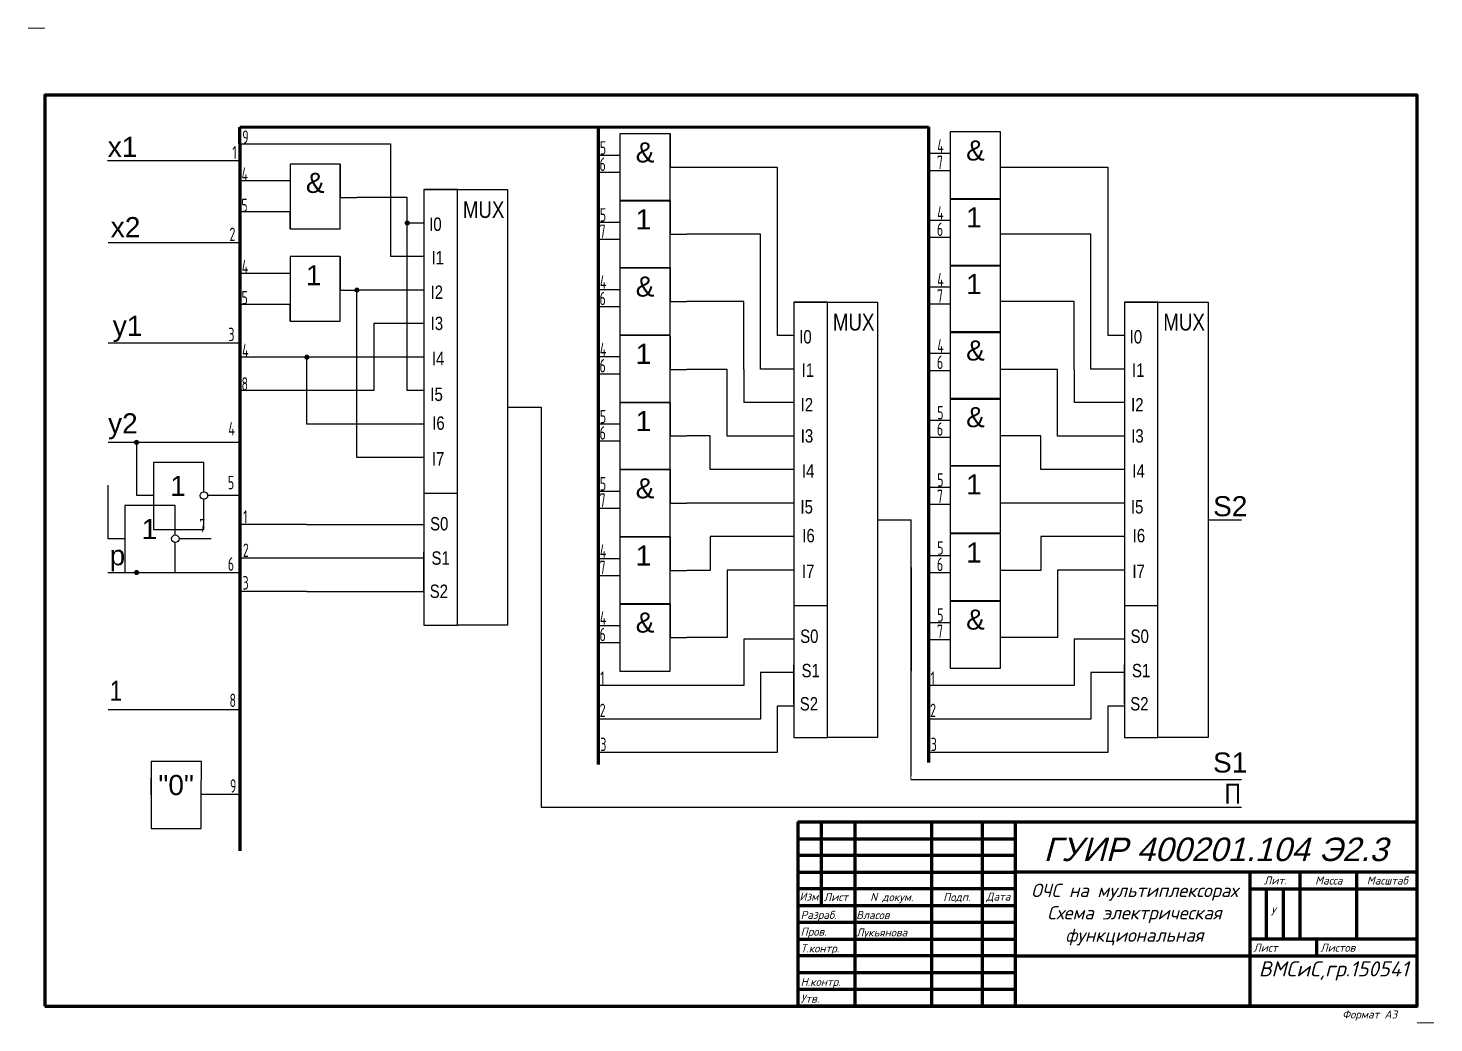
# Model space of a CAD drawing. Header units: millimetres. Extents: x 378 to 3574, y -250 to 1765.
# Drawn here: x 610.7 to 1030.7, y -248.1 to 48.9 of the extents above; entities that cross this region are included whole.
import ezdxf
from ezdxf.enums import TextEntityAlignment as Align

# ---------------------------------------------------------------- set-up
doc = ezdxf.new("R2010")
doc.units = ezdxf.units.MM
doc.styles.get("Standard").update_dxf_attribs({"font": 'Arial.ttf'})
doc.styles.add('ЕСКД', font='eskd15.shx', dxfattribs={"width": 0.8})
doc.styles.add('чер', font='ISOCPEUR.TTF', dxfattribs={"oblique": 15})

msp = doc.modelspace()

# ---------------------------------------------------------------- hatches: boundary and pattern name
at = {"lineweight": 30}
h = msp.add_hatch(color=0, dxfattribs=at)
edge = h.paths.add_edge_path()
edge.add_arc((723.93, -9.31), 0.773, 0, 360)
h = msp.add_hatch(color=0, dxfattribs=at)
edge = h.paths.add_edge_path()
edge.add_arc((708.9, -29.33), 0.773, 0, 360)
h = msp.add_hatch(color=0, dxfattribs=at)
edge = h.paths.add_edge_path()
edge.add_arc((693.95, -49.37), 0.773, 0, 360)
h = msp.add_hatch(color=0, dxfattribs=at)
edge = h.paths.add_edge_path()
edge.add_arc((643.06, -74.81), 0.773, 0, 360)
h = msp.add_hatch(color=0, dxfattribs=at)
edge = h.paths.add_edge_path()
edge.add_arc((643.08, -113.67), 0.773, 0, 360)

# ---------------------------------------------------------------- linework, layer by layer
at = {"color": 0, "linetype": 'ByBlock', "lineweight": 20, "transparency": 33554551}
for p, q in [((615.66, 48.87), (610.66, 48.87)), ((874.43, -174.22), (874.43, -175.42)), ((1025.66, -248.13), (1030.66, -248.13))]:
    msp.add_line(p, q, dxfattribs=at)
at = {"color": 0, "linetype": 'ByBlock', "lineweight": 60}
for p, q in [((673.92, 19.33), (879.67, 19.38)), ((673.92, 14.33), (673.92, 19.33)), ((780.94, 19.36), (780.94, -115.05)), ((879.67, 19.38), (879.67, -114.47)), ((673.92, 14.33), (673.93, -154.57)), ((780.94, -114.21), (780.94, -143.4)), ((879.67, -113.63), (879.67, -142.82)), ((780.94, -143.4), (780.94, -170.98)), ((879.67, -142.82), (879.67, -170.4)), ((673.93, -154.57), (673.93, -175)), ((673.93, -175), (673.94, -196.78))]:
    msp.add_line(p, q, dxfattribs=at)
at = {"color": 0, "linetype": 'ByBlock', "lineweight": -2}
for p, q in [((802.45, 17.35), (802.45, 7.35)), ((879.67, 19.38), (879.67, -112.21)), ((673.92, 9.33), (673.92, 14.33)), ((673.92, 14.33), (718.92, 14.33)), ((718.92, 14.33), (718.92, -19.34)), ((634.38, 9.33), (673.74, 9.33)), ((673.74, 9.33), (673.92, 9.33)), ((688.92, 8.26), (688.92, 3.26)), ((703.92, 8.26), (703.92, -1.74)), ((802.45, 7.35), (834.48, 7.35)), ((834.48, 7.35), (834.48, -32.94)), ((901.17, 7.35), (933.21, 7.35)), ((933.21, 7.35), (933.21, -32.94)), ((688.92, 3.26), (673.92, 3.26)), ((728.92, 0.66), (728.92, -129.34)), ((738.92, 0.66), (728.92, 0.66)), ((728.92, 0.66), (753.92, 0.66)), ((728.92, 0.66), (728.92, -9.34)), ((728.92, 0.66), (728.92, -9.34)), ((738.92, -129.34), (738.92, 0.66)), ((753.92, 0.66), (753.92, -129.34)), ((703.92, -1.74), (708.92, -1.74)), ((723.92, -1.74), (708.92, -1.74)), ((723.92, -9.34), (723.92, -1.74)), ((802.45, -2.63), (802.45, -12.63)), ((673.92, -10.12), (673.92, -5.12)), ((688.92, -6.01), (673.92, -6.01)), ((688.92, -11.01), (688.92, -6.01)), ((673.92, -15.12), (673.92, -10.12)), ((728.92, -9.34), (723.92, -9.34)), ((723.92, -59.34), (723.92, -9.34)), ((728.92, -9.34), (728.92, -14.34)), ((780.94, -9.06), (787.45, -9.06)), ((879.67, -8.48), (886.17, -8.48)), ((634.55, -15.12), (673.92, -15.12)), ((728.92, -14.34), (728.92, -19.34)), ((780.94, -14.15), (787.45, -14.15)), ((802.45, -12.63), (807.45, -12.63)), ((829.48, -12.63), (807.45, -12.63)), ((829.48, -23.43), (829.48, -12.63)), ((879.67, -13.57), (886.17, -13.57)), ((906.17, -12.63), (901.17, -12.63)), ((928.21, -12.63), (906.17, -12.63)), ((928.21, -23.43), (928.21, -12.63)), ((688.92, -19.34), (688.92, -24.34)), ((703.92, -19.34), (703.92, -29.34)), ((723.92, -19.34), (718.92, -19.34)), ((728.92, -19.34), (723.92, -19.34)), ((728.92, -19.34), (728.92, -29.34)), ((688.92, -24.34), (673.92, -24.34)), ((802.45, -22.71), (802.45, -32.71)), ((802.45, -22.71), (802.45, -32.71)), ((829.48, -42.94), (829.48, -23.43)), ((928.21, -42.94), (928.21, -23.43)), ((703.92, -29.34), (708.92, -29.34)), ((723.92, -29.34), (708.92, -29.34)), ((708.92, -79.34), (708.92, -29.34)), ((728.92, -29.34), (723.92, -29.34)), ((728.92, -29.34), (728.92, -39.34)), ((728.92, -29.34), (728.92, -39.34)), ((780.94, -29.14), (787.45, -29.14)), ((879.67, -28.4), (886.17, -28.4)), ((688.92, -33.6), (673.92, -33.6)), ((688.92, -38.6), (688.92, -33.6)), ((802.45, -32.71), (807.45, -32.71)), ((824.48, -32.71), (807.45, -32.71)), ((824.48, -53.05), (824.48, -32.71)), ((834.48, -32.94), (834.48, -42.94)), ((839.48, -32.94), (839.48, -162.94)), ((849.48, -32.94), (839.48, -32.94)), ((839.48, -32.94), (864.48, -32.94)), ((839.48, -32.94), (839.48, -42.94)), ((839.48, -32.94), (839.48, -42.94)), ((849.48, -162.94), (849.48, -32.94)), ((864.48, -32.94), (864.48, -162.94)), ((879.67, -33.49), (886.17, -33.49)), ((906.17, -32.71), (901.17, -32.71)), ((923.21, -32.71), (906.17, -32.71)), ((923.21, -53.05), (923.21, -32.71)), ((933.21, -32.94), (933.21, -42.94)), ((938.21, -32.94), (938.21, -162.94)), ((948.21, -32.94), (938.21, -32.94)), ((938.21, -32.94), (963.21, -32.94)), ((938.21, -32.94), (938.21, -42.94)), ((938.21, -32.94), (938.21, -42.94)), ((948.21, -162.94), (948.21, -32.94)), ((963.21, -32.94), (963.21, -162.94)), ((780.94, -34.23), (787.45, -34.23)), ((718.92, -39.34), (713.92, -39.34)), ((713.92, -39.34), (713.92, -59.34)), ((728.92, -39.34), (718.92, -39.34)), ((728.92, -39.34), (728.92, -49.34)), ((634.55, -45.12), (673.92, -45.12)), ((802.45, -43.05), (802.45, -53.05)), ((829.48, -52.94), (829.48, -42.94)), ((839.48, -42.94), (834.48, -42.94)), ((839.48, -42.94), (839.48, -47.94)), ((928.21, -52.94), (928.21, -42.94)), ((938.21, -42.94), (933.21, -42.94)), ((938.21, -42.94), (938.21, -47.94)), ((723.92, -49.34), (673.92, -49.34)), ((693.92, -69.34), (693.92, -49.34)), ((728.92, -49.34), (723.92, -49.34)), ((728.92, -49.34), (728.92, -59.34)), ((728.92, -49.34), (728.92, -59.34)), ((780.94, -49.21), (787.45, -49.21)), ((839.48, -47.94), (839.48, -52.94)), ((879.67, -48.21), (886.17, -48.21)), ((938.21, -47.94), (938.21, -52.94)), ((780.94, -54.3), (787.45, -54.3)), ((802.45, -53.05), (807.45, -53.05)), ((819.48, -53.05), (807.45, -53.05)), ((819.48, -62.94), (819.48, -53.05)), ((824.48, -53.05), (824.48, -62.94)), ((834.48, -52.94), (829.48, -52.94)), ((839.48, -52.94), (834.48, -52.94)), ((839.48, -52.94), (839.48, -62.94)), ((879.67, -53.3), (886.17, -53.3)), ((906.17, -53.05), (901.17, -53.05)), ((918.21, -53.05), (906.17, -53.05)), ((918.21, -62.94), (918.21, -53.05)), ((923.21, -53.05), (923.21, -62.94)), ((933.21, -52.94), (928.21, -52.94)), ((938.21, -52.94), (933.21, -52.94)), ((938.21, -52.94), (938.21, -62.94)), ((713.92, -59.34), (673.93, -59.34)), ((728.92, -59.34), (723.92, -59.34)), ((728.92, -59.34), (728.92, -69.34)), ((802.45, -62.86), (802.45, -72.86)), ((819.48, -72.94), (819.48, -62.94)), ((834.48, -62.94), (824.48, -62.94)), ((839.48, -62.94), (834.48, -62.94)), ((839.48, -62.94), (839.48, -72.94)), ((839.48, -62.94), (839.48, -72.94)), ((839.48, -62.94), (839.48, -72.94)), ((839.48, -62.94), (839.48, -72.94)), ((839.48, -62.94), (839.48, -72.94)), ((918.21, -72.94), (918.21, -62.94)), ((933.21, -62.94), (923.21, -62.94)), ((938.21, -62.94), (933.21, -62.94)), ((938.21, -62.94), (938.21, -72.94)), ((938.21, -62.94), (938.21, -72.94)), ((938.21, -62.94), (938.21, -72.94)), ((938.21, -62.94), (938.21, -72.94)), ((938.21, -62.94), (938.21, -72.94)), ((753.92, -64.34), (763.92, -64.34)), ((763.92, -64.34), (763.92, -157.26)), ((703.92, -69.34), (693.92, -69.34)), ((723.92, -69.34), (703.92, -69.34)), ((728.92, -69.34), (723.92, -69.34)), ((728.92, -69.34), (728.92, -79.34)), ((728.92, -69.34), (728.92, -79.34)), ((780.94, -69.29), (787.45, -69.29)), ((879.67, -68.13), (886.17, -68.13)), ((634.55, -74.72), (673.92, -74.72)), ((780.94, -74.38), (787.45, -74.38)), ((802.45, -72.86), (807.45, -72.86)), ((814.48, -72.86), (807.45, -72.86)), ((814.48, -82.94), (814.48, -72.86)), ((839.48, -72.94), (819.48, -72.94)), ((839.48, -72.94), (839.48, -82.94)), ((879.67, -73.22), (886.17, -73.22)), ((906.17, -72.86), (901.17, -72.86)), ((913.21, -72.86), (906.17, -72.86)), ((913.21, -82.94), (913.21, -72.86)), ((938.21, -72.94), (918.21, -72.94)), ((938.21, -72.94), (938.21, -82.94)), ((723.92, -79.34), (708.92, -79.34)), ((728.92, -79.34), (723.92, -79.34)), ((663.13, -80.8), (648.13, -80.8)), ((663.13, -89.58), (663.13, -80.8)), ((802.45, -82.94), (802.45, -92.94)), ((834.48, -82.94), (814.48, -82.94)), ((839.48, -82.94), (834.48, -82.94)), ((839.48, -82.94), (839.48, -92.94)), ((839.48, -82.94), (839.48, -92.94)), ((933.21, -82.94), (913.21, -82.94)), ((938.21, -82.94), (933.21, -82.94)), ((938.21, -82.94), (938.21, -92.94)), ((938.21, -82.94), (938.21, -92.94)), ((663.13, -100.8), (663.13, -91.8)), ((673.93, -90.69), (664.3, -90.69)), ((728.92, -89.94), (738.92, -89.94)), ((780.94, -89.37), (787.45, -89.37)), ((879.67, -88.21), (886.17, -88.21)), ((654.59, -93.69, -1482.48), (639.59, -93.69, -1482.48)), ((654.59, -102.46, -1482.48), (654.59, -93.69, -1482.48)), ((780.94, -94.46), (787.45, -94.46)), ((802.45, -92.94), (807.45, -92.94)), ((809.48, -92.94), (807.45, -92.94)), ((812.48, -92.94), (809.48, -92.94)), ((832.48, -92.94), (812.48, -92.94)), ((834.48, -92.94), (832.48, -92.94)), ((839.48, -92.94), (834.48, -92.94)), ((839.48, -92.94), (839.48, -102.94)), ((879.67, -93.3), (886.17, -93.3)), ((906.17, -92.94), (901.17, -92.94)), ((908.21, -92.94), (906.17, -92.94)), ((911.21, -92.94), (908.21, -92.94)), ((931.21, -92.94), (911.21, -92.94)), ((933.21, -92.94), (931.21, -92.94)), ((938.21, -92.94), (933.21, -92.94)), ((938.21, -92.94), (938.21, -102.94)), ((693.87, -99.32), (673.93, -99.32)), ((693.87, -99.32), (728.92, -99.33)), ((864.48, -97.94), (874.48, -97.94)), ((874.43, -97.94), (874.43, -174.22)), ((963.21, -97.94), (973.21, -97.94)), ((648.13, -100.8), (663.13, -100.8)), ((654.59, -113.69, -1482.48), (654.59, -104.69, -1482.48)), ((665.38, -103.57, -1482.48), (655.76, -103.57, -1482.48)), ((802.45, -103.02), (802.45, -113.02)), ((819.48, -102.94), (814.48, -102.94)), ((814.48, -102.94), (814.48, -113.02)), ((834.48, -102.94), (819.48, -102.94)), ((839.48, -102.94), (834.48, -102.94)), ((839.48, -102.94), (839.48, -112.94)), ((839.48, -102.94), (839.48, -112.94)), ((918.21, -102.94), (913.21, -102.94)), ((913.21, -102.94), (913.21, -113.02)), ((933.21, -102.94), (918.21, -102.94)), ((938.21, -102.94), (933.21, -102.94)), ((938.21, -102.94), (938.21, -112.94)), ((938.21, -102.94), (938.21, -112.94)), ((728.92, -119.33), (728.92, -107.6)), ((728.92, -107.6), (728.92, -109.33)), ((879.67, -108.54), (886.17, -108.54)), ((693.92, -109.33), (673.93, -109.33)), ((728.92, -109.33), (693.92, -109.33)), ((728.92, -109.33), (728.92, -119.33)), ((780.94, -109.45), (787.45, -109.45)), ((802.45, -113.02), (807.45, -113.02)), ((814.48, -113.02), (807.45, -113.02)), ((834.48, -112.94), (819.48, -112.94)), ((819.48, -112.94), (819.48, -133.03)), ((839.48, -112.94), (834.48, -112.94)), ((874.48, -112.2), (874.43, -174.22)), ((906.17, -113.02), (901.17, -113.02)), ((913.21, -113.02), (906.17, -113.02)), ((933.21, -112.94), (918.21, -112.94)), ((918.21, -112.94), (918.21, -133.03)), ((938.21, -112.94), (933.21, -112.94)), ((634.49, -113.69), (673.86, -113.69)), ((639.59, -113.69, -1482.48), (654.59, -113.69, -1482.48)), ((780.94, -114.54), (787.45, -114.54)), ((879.67, -113.63), (886.17, -113.63)), ((693.92, -119.33), (673.93, -119.33)), ((693.92, -119.33), (728.92, -119.33)), ((802.45, -123.03), (802.45, -128.03)), ((839.48, -123.54), (849.48, -123.54)), ((839.48, -123.54), (839.48, -133.54)), ((839.48, -123.54), (839.48, -133.54)), ((938.21, -123.54), (948.21, -123.54)), ((938.21, -123.54), (938.21, -133.54)), ((938.21, -123.54), (938.21, -133.54)), ((728.92, -129.34), (738.92, -129.34)), ((753.92, -129.34), (738.92, -129.34)), ((780.94, -129.46), (787.45, -129.46)), ((802.45, -128.03), (802.45, -133.03)), ((879.67, -128.55), (886.17, -128.55)), ((802.45, -133.03), (807.45, -133.03)), ((819.48, -133.03), (807.45, -133.03)), ((834.48, -133.54), (824.48, -133.54)), ((824.48, -133.54), (824.48, -147.39)), ((839.48, -133.54), (834.48, -133.54)), ((839.48, -133.54), (839.48, -143.54)), ((879.67, -133.64), (886.17, -133.64)), ((906.17, -133.03), (901.17, -133.03)), ((918.21, -133.03), (906.17, -133.03)), ((933.21, -133.54), (923.21, -133.54)), ((923.21, -133.54), (923.21, -147.39)), ((938.21, -133.54), (933.21, -133.54)), ((938.21, -133.54), (938.21, -143.54)), ((780.94, -134.55), (787.45, -134.55)), ((839.48, -152.93), (839.48, -141.2)), ((839.48, -141.2), (839.48, -142.93)), ((938.21, -152.93), (938.21, -141.2)), ((938.21, -141.2), (938.21, -142.93)), ((834.48, -143.54), (829.48, -143.54)), ((829.48, -143.54), (829.48, -157.4)), ((839.48, -143.54), (834.48, -143.54)), ((839.48, -142.93), (839.48, -152.93)), ((839.48, -143.54), (839.48, -153.54)), ((933.21, -143.54), (928.21, -143.54)), ((928.21, -143.54), (928.21, -157.4)), ((938.21, -143.54), (933.21, -143.54)), ((938.21, -142.93), (938.21, -152.93)), ((938.21, -143.54), (938.21, -153.54)), ((804.38, -147.39), (781.03, -147.39)), ((824.48, -147.39), (804.38, -147.39)), ((903.11, -147.39), (879.76, -147.39)), ((923.21, -147.39), (903.11, -147.39)), ((634.56, -154.57), (673.93, -154.57)), ((839.48, -153.54), (834.48, -153.54)), ((834.48, -153.54), (834.48, -167.4)), ((938.21, -153.54), (933.21, -153.54)), ((933.21, -153.54), (933.21, -167.4)), ((763.92, -157.26), (763.92, -180.71)), ((804.43, -157.4), (780.94, -157.4)), ((829.48, -157.4), (804.43, -157.4)), ((903.16, -157.4), (879.67, -157.4)), ((928.21, -157.4), (903.16, -157.4)), ((839.48, -162.94), (849.48, -162.94)), ((864.48, -162.94), (849.48, -162.94)), ((938.21, -162.94), (948.21, -162.94)), ((963.21, -162.94), (948.21, -162.94)), ((804.43, -167.4), (781.03, -167.4)), ((834.48, -167.4), (804.43, -167.4)), ((903.16, -167.4), (879.76, -167.4)), ((933.21, -167.4), (903.16, -167.4)), ((662.44, -170.09), (647.44, -170.09)), ((662.4, -181.2), (662.44, -170.09)), ((874.43, -175.42), (973.21, -175.42)), ((662.41, -179.87), (673.97, -179.87)), ((662.4, -190.09), (662.4, -181.2)), ((763.92, -180.71), (763.92, -183.71)), ((763.92, -183.71), (973.21, -183.71)), ((647.38, -190.1), (662.4, -190.09))]:
    msp.add_line(p, q, dxfattribs=at)
at = {"color": 0, "linetype": 'ByBlock'}
for p, q in [((780.94, 10.92), (787.45, 10.92)), ((879.67, 11.5), (886.17, 11.5)), ((780.94, 5.83), (787.45, 5.83)), ((879.67, 6.41), (886.17, 6.41))]:
    msp.add_line(p, q, dxfattribs=at)
at = {"color": 0, "lineweight": -2}
for p, q in [((643.03, -74.72), (643.03, -90.61)), ((648.13, -80.8), (648.13, -90.8)), ((634.49, -87.6, -1482.48), (634.49, -103.49, -1482.48)), ((643.03, -90.61), (648.13, -90.61)), ((648.13, -90.8), (648.13, -100.8)), ((639.59, -93.69, -1482.48), (639.59, -103.69, -1482.48)), ((634.49, -103.49, -1482.48), (639.59, -103.49, -1482.48)), ((639.59, -103.69, -1482.48), (639.59, -113.69, -1482.48)), ((647.4, -170.09), (647.4, -190.09)), ((647.44, -170.09), (647.44, -175.09)), ((647.44, -180.09), (647.44, -175.09)), ((647.44, -180.09), (647.44, -185.09)), ((647.44, -180.09), (647.44, -185.09))]:
    msp.add_line(p, q, dxfattribs=at)
at = {"color": 0, "linetype": 'ByBlock', "lineweight": 60, "transparency": 33554551}
for p, q in [((840.66, -188.13), (1025.66, -188.13)), ((840.66, -188.13), (840.66, -243.13)), ((847.66, -213.13), (847.66, -188.13)), ((857.66, -188.13), (857.66, -243.13)), ((880.66, -243.13), (880.66, -188.13)), ((895.66, -188.13), (895.66, -243.13)), ((905.66, -243.13), (905.66, -188.13)), ((840.66, -193.13), (905.66, -193.13)), ((905.66, -198.13), (840.66, -198.13)), ((840.66, -203.13), (905.66, -203.13)), ((1025.66, -203.13), (905.66, -203.13)), ((975.66, -203.13), (975.66, -243.13)), ((990.66, -203.13), (990.66, -223.13)), ((1007.66, -223.13), (1007.66, -203.13)), ((905.66, -208.13), (840.66, -208.13)), ((975.66, -208.13), (1025.66, -208.13)), ((980.66, -223.13), (980.66, -208.13)), ((985.66, -208.13), (985.66, -223.13)), ((840.66, -213.13), (905.66, -213.13)), ((905.66, -218.13), (840.66, -218.13)), ((840.66, -223.13), (905.66, -223.13)), ((1025.66, -223.13), (975.66, -223.13)), ((995.66, -228.13), (995.66, -223.13)), ((905.66, -228.13), (840.66, -228.13)), ((905.66, -228.13), (1025.66, -228.13)), ((840.66, -233.13), (905.66, -233.13)), ((905.66, -238.13), (840.66, -238.13)), ((1025.66, -243.13), (840.66, -243.13))]:
    msp.add_line(p, q, dxfattribs=at)
msp.add_lwpolyline([(615.66, -243.13), (1025.66, -243.13), (1025.66, 28.87), (615.66, 28.87)], close=True, dxfattribs=at)
at = {"color": 0, "linetype": 'ByBlock'}
msp.add_lwpolyline([(787.45, -2.72), (802.45, -2.72), (802.45, 17.35), (787.45, 17.35)], close=True, dxfattribs=at)
at = {"color": 0, "linetype": 'ByBlock', "lineweight": -2}
for points in [[(886.17, -2.15), (901.17, -2.15), (901.17, 17.93), (886.17, 17.93)], [(688.92, -11.01), (703.92, -11.01), (703.92, 8.26), (688.92, 8.26)], [(787.45, -22.71), (802.45, -22.71), (802.45, -2.63), (787.45, -2.63)], [(886.17, -22.13), (901.17, -22.13), (901.17, -2.05), (886.17, -2.05)], [(688.92, -38.6), (703.92, -38.6), (703.92, -19.34), (688.92, -19.34)], [(787.45, -42.78), (802.45, -42.78), (802.45, -22.71), (787.45, -22.71)], [(886.17, -42.05), (901.17, -42.05), (901.17, -21.97), (886.17, -21.97)], [(886.17, -61.86), (901.17, -61.86), (901.17, -41.78), (886.17, -41.78)], [(787.45, -62.86), (802.45, -62.86), (802.45, -42.78), (787.45, -42.78)], [(787.45, -82.94), (802.45, -82.94), (802.45, -62.86), (787.45, -62.86)], [(886.17, -81.77), (901.17, -81.77), (901.17, -61.7), (886.17, -61.7)], [(787.45, -103.02), (802.45, -103.02), (802.45, -82.94), (787.45, -82.94)], [(886.17, -101.85), (901.17, -101.85), (901.17, -81.78), (886.17, -81.78)], [(787.45, -123.09), (802.45, -123.09), (802.45, -103.02), (787.45, -103.02)], [(886.17, -122.19), (901.17, -122.19), (901.17, -102.11), (886.17, -102.11)], [(787.45, -143.1), (802.45, -143.1), (802.45, -123.03), (787.45, -123.03)], [(886.17, -142.2), (901.17, -142.2), (901.17, -122.12), (886.17, -122.12)]]:
    msp.add_lwpolyline(points, close=True, dxfattribs=at)
for centre in [(663.19, -90.69), (654.64, -103.57, -1482.48)]:
    msp.add_circle(centre, 1.11, dxfattribs=at)

# ---------------------------------------------------------------- texts
at = {"color": 0, "linetype": 'ByBlock'}
for s, p in [('x1', (634.45, 10.43)), ('&', (792.18, 8.78)), ('x2', (635.35, -13.54)), ('у1', (635.95, -43.02)), ('y2', (634.55, -72.12)), ('p', (635.02, -111.51))]:
    msp.add_text(s, height=6, dxfattribs=at).set_placement(p)
at = {"color": 0, "linetype": 'ByBlock', "lineweight": -2}
for s, p in [('&', (890.91, 9.35)), ('&', (693.65, -0.32)), ('1', (792.18, -11.21)), ('1', (890.91, -10.63)), ('1', (693.65, -27.91)), ('1', (890.91, -30.55)), ('&', (792.18, -31.28)), ('1', (792.18, -51.36)), ('&', (890.91, -50.36)), ('1', (792.18, -71.44)), ('&', (890.91, -70.27)), ('&', (792.18, -91.52)), ('1', (890.91, -90.35)), ('1', (890.91, -110.69)), ('1', (792.18, -111.59)), ('&', (792.18, -131.6)), ('&', (890.91, -130.7)), ('"0"', (649.58, -180.11))]:
    msp.add_text(s, height=6, dxfattribs=at).set_placement(p)
at = {"color": 0, "lineweight": -2}
for p in [(653.13, -90.8), (644.59, -103.69, -1482.48)]:
    msp.add_text('1', height=6, dxfattribs=at).set_placement(p)
at = {"color": 0, "linetype": 'ByBlock', "transparency": 33554551, "style": 'чер', "oblique": 15}
for s, p in [('Лит.', (983.25, -206.82)), ('Масса', (999.25, -206.82)), ('Масштаб', (1016.75, -206.82)), ('N докум.', (868.69, -211.76)), ('Подп.', (888.13, -211.76)), ('Дата', (900.52, -211.62))]:
    msp.add_text(s, height=2.4, dxfattribs=at).set_placement(p, align=Align.CENTER)
for s, p in [('Изм', (841.1, -211.62)), ('Лист', (848.39, -211.76)), ('У', (981.86, -216.04)), ('Разраб.', (841.47, -217.09)), ('Пров.', (841.47, -222.09)), ('Т.контр.', (841.47, -227.09)), ('Листов', (996.74, -226.88)), ('Н.контр.', (841.47, -237.09)), ('Утв.', (841.47, -242.09)), ('Формат А3', (1003.28, -246.81))]:
    msp.add_text(s, height=2.4, dxfattribs=at).set_placement(p)
at = {"color": 0, "linetype": 'ByBlock', "lineweight": -2, "transparency": 33554551, "style": 'чер', "oblique": 15}
for s, p in [('Власов', (858.07, -217.13)), ('Лукьянова', (858.07, -222.33))]:
    msp.add_text(s, height=2.4, dxfattribs=at).set_placement(p)
at = {"color": 0, "linetype": 'ByBlock', "lineweight": 60, "transparency": 33554551, "style": 'чер', "oblique": 15}
msp.add_text('Лист', height=2.4, dxfattribs=at).set_placement((976.74, -226.88))
at = {"color": 0, "linetype": 'ByBlock', "lineweight": -2, "width": 7.615, "attachment_point": 1, "style": 'ЕСКД'}
for s, insert, char_height in [('9', (674.64, 18.33, 14.27), 4), ('4', (882.28, 15.68), 4), ('4', (674.44, 7.26), 4), ('5', (674.37, -2.01), 4), ('{\\fArial|b0|i0|c0|p0;MUX}', (740.54, -2.8), 5), ('{\\fArial|b0|i0|c0|p0;\\H0.666667x;I0}', (730.49, -7.67), 6), ('5', (781.48, -4.88), 4), ('2', (670.82, -10.66), 4), ('7', (781.39, -9.76), 4), ('6', (882.19, -9.19), 4), ('4', (674.49, -20.34), 4), ('{\\fArial|b0|i0|c0|p0;I1}', (731.19, -17.64), 4), ('4', (781.48, -24.95), 4), ('4', (882.28, -24.22), 4), ('{\\fArial|b0|i0|c0|p0;I2}', (730.91, -27.98), 4), ('7', (882.19, -29.1), 4), ('5', (674.42, -29.6), 4), ('6', (781.39, -29.84), 4), ('{\\fArial|b0|i0|c0|p0;\\H0.666667x;I3}', (730.94, -37.28), 6), ('{\\fArial|b0|i0|c0|p0;MUX}', (851.1, -36.41), 5), ('{\\fArial|b0|i0|c0|p0;MUX}', (949.83, -36.41), 5), ('3', (670.5, -40.59), 4), ('{\\fArial|b0|i0|c0|p0;\\H0.666667x;I0}', (841.05, -41.28), 6), ('{\\fArial|b0|i0|c0|p0;\\H0.666667x;I0}', (939.77, -41.28), 6), ('4', (674.6, -45.34), 4), ('4', (781.48, -45.03), 4), ('4', (882.28, -44.03), 4), ('{\\fArial|b0|i0|c0|p0;I4}', (731.29, -47.77), 4), ('6', (781.39, -49.92), 4), ('6', (882.19, -48.91), 4), ('{\\fArial|b0|i0|c0|p0;I1}', (841.75, -51.25), 4), ('{\\fArial|b0|i0|c0|p0;I1}', (940.47, -51.25), 4), ('8', (674.42, -55.34), 4), ('{\\fArial|b0|i0|c0|p0;I5}', (730.84, -58.46), 4), ('{\\fArial|b0|i0|c0|p0;I2}', (841.47, -61.58), 4), ('{\\fArial|b0|i0|c0|p0;I2}', (940.2, -61.58), 4), ('{\\fArial|b0|i0|c0|p0;\\H0.666667x;I6}', (731.39, -67.05), 6), ('5', (781.48, -65.11), 4), ('5', (882.28, -63.94), 4), ('4', (670.5, -68.73), 4), ('6', (781.39, -69.99), 4), ('{\\fArial|b0|i0|c0|p0;\\H0.666667x;I3}', (841.5, -70.88), 6), ('6', (882.19, -68.83), 4), ('{\\fArial|b0|i0|c0|p0;\\H0.666667x;I3}', (940.23, -70.88), 6), ('{\\fArial|b0|i0|c0|p0;I7}', (731.3, -77.72), 4), ('{\\fArial|b0|i0|c0|p0;I4}', (841.85, -81.37), 4), ('{\\fArial|b0|i0|c0|p0;I4}', (940.58, -81.37), 4), ('5', (670.36, -84.8), 4), ('5', (781.48, -85.19), 4), ('5', (882.28, -84.02), 4), ('7', (781.39, -90.07), 4), ('{\\fArial|b0|i0|c0|p0;I5}', (841.4, -92.06), 4), ('7', (882.19, -88.91), 4), ('{\\fArial|b0|i0|c0|p0;I5}', (940.13, -92.06), 4), ('{1}', (674.9, -95.06), 4), ('7', (661.81, -97.69, -1547.16), 4), ('{\\fArial|b0|i0|c0|p0;\\H0.666667x;S0}', (730.76, -97.09), 6), ('{\\fArial|b0|i0|c0|p0;\\H0.666667x;I6}', (841.95, -100.65), 6), ('{\\fArial|b0|i0|c0|p0;\\H0.666667x;I6}', (940.68, -100.65), 6), ('2', (674.84, -105), 4), ('5', (882.28, -104.36), 4), ('6', (670.33, -109.14), 4), ('{\\fArial|b0|i0|c0|p0;S1}', (731.18, -107.34), 4), ('4', (781.48, -105.26), 4), ('7', (781.39, -110.15), 4), ('{\\fArial|b0|i0|c0|p0;I7}', (841.86, -111.32), 4), ('6', (882.19, -109.24), 4), ('{\\fArial|b0|i0|c0|p0;I7}', (940.59, -111.32), 4), ('3', (674.74, -114.75), 4), ('{\\fArial|b0|i0|c0|p0;S2}', (730.65, -117.26), 4), ('4', (781.48, -125.27), 4), ('5', (882.28, -124.37), 4), ('6', (781.39, -130.16), 4), ('7', (882.19, -129.25), 4), ('{\\fArial|b0|i0|c0|p0;\\H0.666667x;S0}', (841.32, -130.69), 6), ('{\\fArial|b0|i0|c0|p0;\\H0.666667x;S0}', (940.04, -130.69), 6), ('{\\fArial|b0|i0|c0|p0;S1}', (841.74, -140.94), 4), ('{\\fArial|b0|i0|c0|p0;S1}', (940.46, -140.94), 4), ('{1}', (781.58, -143.19), 4), ('{1}', (880.31, -143.19), 4), ('8', (670.83, -149.82), 4), ('{\\fArial|b0|i0|c0|p0;S2}', (841.21, -150.86), 4), ('{\\fArial|b0|i0|c0|p0;S2}', (939.94, -150.86), 4), ('2', (781.42, -152.81), 4), ('2', (880.15, -152.81), 4), ('3', (781.62, -162.98), 4), ('3', (880.35, -162.98), 4), ('9', (670.98, -175.4), 4), ('{\\fArial|b0|i0|c0|p0;П}', (968.15, -176.66), 6)]:
    msp.add_mtext(s, dxfattribs=dict(at, insert=insert, char_height=char_height))
at = {"color": 0, "linetype": 'ByBlock', "lineweight": 30, "char_height": 4, "width": 7.615, "attachment_point": 1, "style": 'ЕСКД'}
for s, insert in [('{1}', (671.7, 13.73)), ('5', (781.48, 15.11)), ('6', (781.39, 10.22)), ('7', (882.19, 10.8)), ('4', (882.28, -4.3))]:
    msp.add_mtext(s, dxfattribs=dict(at, insert=insert))
at = {"color": 0, "linetype": 'ByBlock', "lineweight": -2, "char_height": 4, "width": 7.615, "attachment_point": 1}
for s, insert in [('{\\fArial|b0|i0|c0|p0;\\H1.5x;S2}', (964.69, -90.86)), ('{\\fArial|b0|i0|c0|p0;\\H1.5x;S1}', (964.67, -167.39))]:
    msp.add_mtext(s, dxfattribs=dict(at, insert=insert))
at = {"color": 0, "lineweight": 30, "insert": (635.05, -145.95), "char_height": 6, "width": 7.615, "attachment_point": 1, "style": 'ЕСКД'}
msp.add_mtext('{\\fArial|b0|i0|c204|p0;1}', dxfattribs=at)
at = {"color": 0, "linetype": 'ByBlock', "transparency": 33554551, "attachment_point": 1, "style": 'чер'}
for s, insert, char_height, width in [('\\pxt10;{\\fArial|b0|i0|c204|p34;ГУИР 400201.104 Э2.3}', (914.07, -192.82), 7, 118.3742), ('\\pxqc,t10;ОЧС на мультиплексорах \\PСхема электрическая функциональная', (905.02, -206.58), 4, 72.354)]:
    msp.add_mtext(s, dxfattribs=dict(at, insert=insert, char_height=char_height, width=width))
at = {"color": 0, "linetype": 'ByBlock', "lineweight": -2, "transparency": 33554551, "insert": (978.35, -229.75), "char_height": 8, "width": 44.8152, "attachment_point": 1, "style": 'чер'}
msp.add_mtext('\\pxt4;{\\H0.5625x;ВМСиС,гр.150541} ', dxfattribs=at)

doc.saveas('drawing.dxf')
